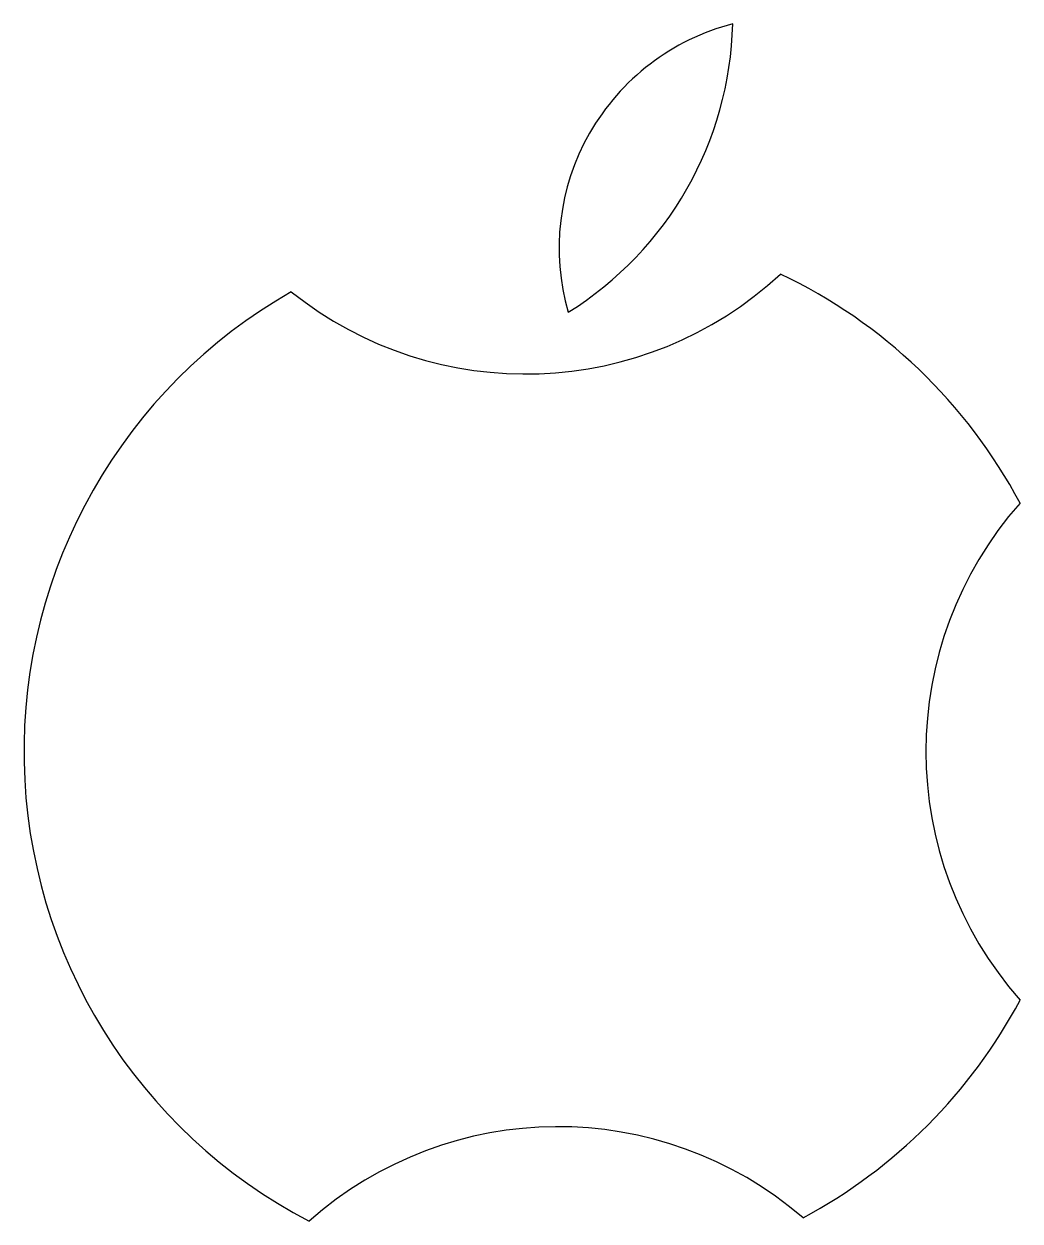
# Model space of a CAD drawing. Header units: inches. Extents: x 74.6 to 113, y 15.6 to 61.8.
import ezdxf

# ---------------------------------------------------------------- set-up
doc = ezdxf.new("R2010")
doc.units = ezdxf.units.IN
doc.header["$MEASUREMENT"] = 0

msp = doc.modelspace()

# ---------------------------------------------------------------- linework, layer by layer
for centre, radius, start, end in [((104.133, 53.119), 8.921, 104.4375, 196.1707), ((88.412, 62.084), 13.501, 301.9927, 358.6155), ((93.919, 62.729), 14.473, 231.3579, 312.8083), ((94.976, 33.689), 20.407, 28.0191, 64.5205), ((94.976, 33.689), 20.407, 119.6457, 242.5526), ((123.835, 33.69), 14.473, 138.5259, 221.4791), ((94.976, 33.689), 20.407, 298.2018, 331.9859), ((95.166, 4.745), 14.473, 49.219, 131.5354)]:
    msp.add_arc(centre, radius, start, end)

doc.saveas('drawing.dxf')
